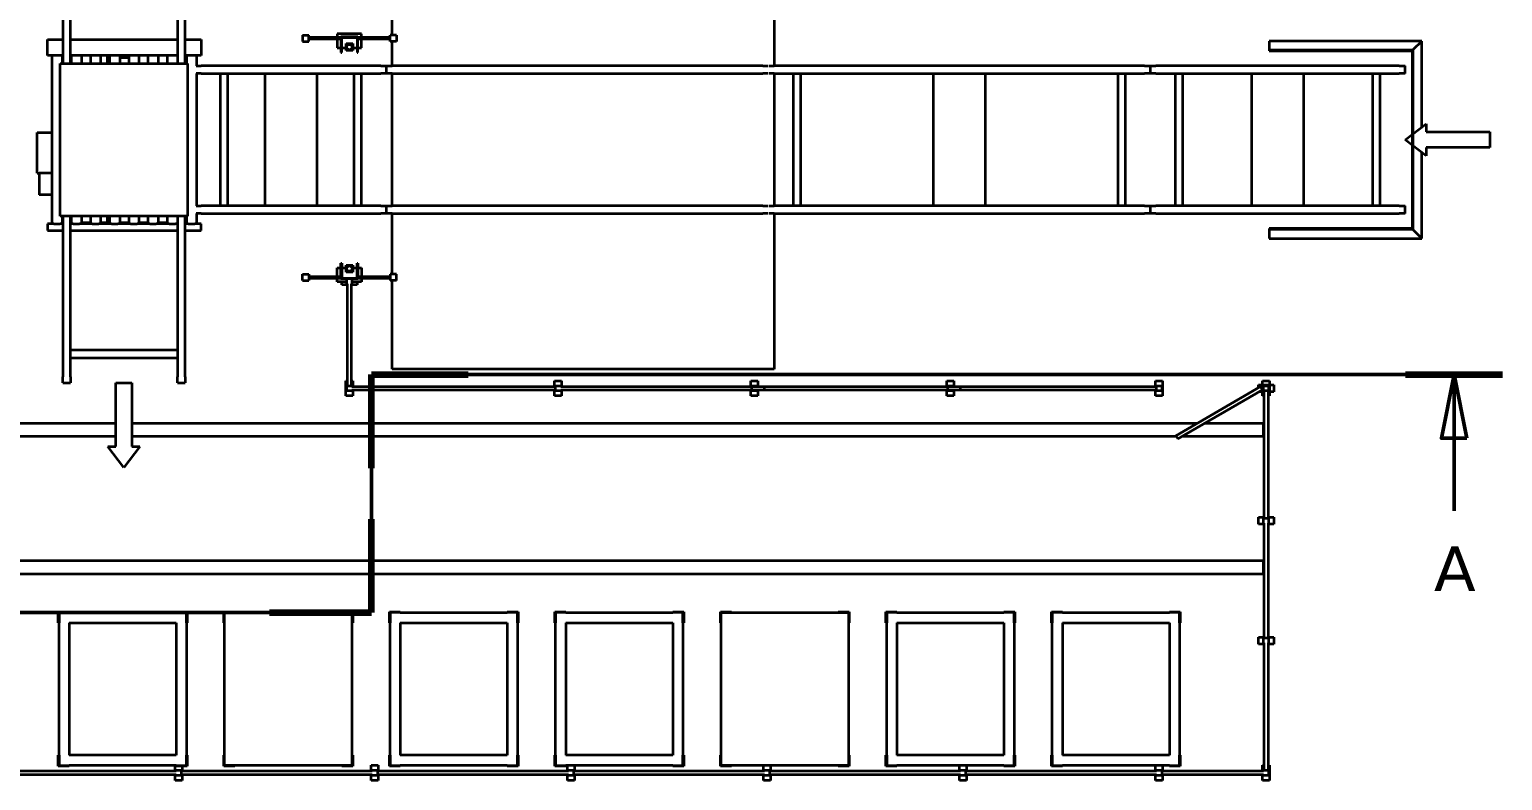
# Model space of a CAD drawing. Header units: millimetres. Extents: x 0 to 67800, y 0 to 42000.
# Drawn here: x 24944 to 36514, y 16083 to 21981 of the extents above; entities that cross this region are included whole.
import ezdxf

# ---------------------------------------------------------------- set-up
doc = ezdxf.new("R2010")
doc.units = ezdxf.units.MM
doc.header["$LTSCALE"] = 100
doc.linetypes.add('CHAIN', pattern=[0.3543, 0.2362, -0.0295, 0.0591, -0.0295])
doc.layers.add('Section Line (ISO)', color=7, linetype='CHAIN', lineweight=50)
doc.layers.add('Visible (ISO)', color=7, linetype='Continuous', lineweight=35)
doc.styles.add('Label Text (ISO)', font='verdana.ttf')

# ---------------------------------------------------------------- blocks, each defined once
blk = doc.blocks.new('2dTransSection0')
at = {"layer": 'Section Line (ISO)', "linetype": 'CHAIN', "ltscale": 32.017513}
blk.add_line((276.3, 174.02), (276.3, 192.71), dxfattribs=at)
at = {"layer": 'Section Line (ISO)', "linetype": 'Continuous', "lineweight": 100}
for p, q in [((276.3, 185.36), (276.3, 192.71)), ((276.3, 192.71), (283.9, 192.71)), ((357.53, 192.71), (365.14, 192.71)), ((276.3, 174.02), (276.3, 181.36)), ((268.3, 174.02), (276.3, 174.02))]:
    blk.add_line(p, q, dxfattribs=at)
at = {"layer": 'Section Line (ISO)', "linetype": 'CHAIN', "ltscale": 32.754803}
blk.add_line((276.3, 192.71), (365.14, 192.71), dxfattribs=at)
at = {"layer": 'Section Line (ISO)', "linetype": 'Continuous'}
for p, q in [((361.34, 192.71), (360.34, 187.71)), ((361.34, 187.71), (361.34, 192.71)), ((362.34, 187.71), (361.34, 192.71)), ((360.34, 187.71), (362.34, 187.71)), ((361.34, 182.01), (361.34, 187.71))]:
    blk.add_line(p, q, dxfattribs=at)
at = {"layer": 'Section Line (ISO)', "linetype": 'CHAIN', "ltscale": 33.86763}
blk.add_line((112.31, 174.02), (276.3, 174.02), dxfattribs=at)
at = {"layer": 'Section Line (ISO)', "linetype": 'Continuous', "flags": 128}
blk.add_lwpolyline([(362.34, 187.71), (361.34, 192.71), (360.34, 187.71), (362.34, 187.71)], dxfattribs=at)
at = {"layer": 'Section Line (ISO)'}
blk.add_solid([(362.34, 187.71), (361.34, 192.71), (360.34, 187.71), (362.34, 187.71)], dxfattribs=at)
at = {"layer": 'Section Line (ISO)', "insert": (359.75, 175.71), "char_height": 3.5, "attachment_point": 7, "style": 'Label Text (ISO)'}
blk.add_mtext('A', dxfattribs=at)

msp = doc.modelspace()

# ---------------------------------------------------------------- linework, layer by layer
at = {"layer": 'Visible (ISO)'}
for p, q in [((30792, 22919), (30792, 21695)), ((27792, 21936), (27792, 22590)), ((25206, 22263), (25206, 21715)), ((25266, 21715), (25266, 22263)), ((26106, 22263), (26106, 21715)), ((26166, 21715), (26166, 22263)), ((25086, 21902), (25206, 21902)), ((25086, 21777), (25086, 21902)), ((25266, 21902), (26106, 21902)), ((26166, 21902), (26292, 21902)), ((26292, 21902), (26292, 21777)), ((27088, 21936), (27138, 21936)), ((27088, 21936), (27088, 21886)), ((27088, 21886), (27138, 21886)), ((27138, 21886), (27138, 21936)), ((27391, 21917), (27138, 21917)), ((27391, 21905), (27138, 21905)), ((27552, 21947), (27362, 21947)), ((27362, 21947), (27362, 21917)), ((27362, 21905), (27362, 21837)), ((27391, 21923), (27391, 21801)), ((27523, 21923), (27391, 21923)), ((27397, 21801), (27397, 21917)), ((27397, 21917), (27517, 21917)), ((27431, 21871), (27483, 21871)), ((27431, 21815), (27431, 21871)), ((27483, 21871), (27483, 21815)), ((27517, 21917), (27517, 21801)), ((27523, 21801), (27523, 21923)), ((27776, 21917), (27523, 21917)), ((27776, 21905), (27523, 21905)), ((27552, 21917), (27552, 21947)), ((27552, 21837), (27552, 21905)), ((27826, 21936), (27776, 21936)), ((27776, 21886), (27776, 21936)), ((27826, 21886), (27776, 21886)), ((27792, 21695), (27792, 21886)), ((27826, 21936), (27826, 21886)), ((34781, 21890), (34681, 21890)), ((34681, 21890), (34681, 21820)), ((35881, 21890), (34781, 21890)), ((35881, 21890), (35810, 21820)), ((35881, 21713), (35881, 21890)), ((25206, 21777), (25086, 21777)), ((25121, 21777), (25121, 20454)), ((25201, 21777), (25201, 21715)), ((26106, 21777), (25266, 21777)), ((25272, 21777), (25272, 21715)), ((25352, 21777), (25352, 21715)), ((25423, 21777), (25423, 21715)), ((25503, 21777), (25503, 21715)), ((25556, 21715), (25556, 21777)), ((25574, 21777), (25574, 21715)), ((25654, 21777), (25654, 21715)), ((25654, 21762), (25724, 21762)), ((25718, 21762), (25718, 21777)), ((25724, 21777), (25724, 21715)), ((25804, 21777), (25804, 21715)), ((25875, 21777), (25875, 21715)), ((25955, 21777), (25955, 21715)), ((26026, 21777), (26026, 21715)), ((26292, 21777), (26166, 21777)), ((26177, 21777), (26177, 21715)), ((26257, 21777), (26257, 21695)), ((27362, 21837), (27391, 21837)), ((27391, 21801), (27397, 21801)), ((27397, 21837), (27431, 21837)), ((27483, 21815), (27431, 21815)), ((27483, 21837), (27517, 21837)), ((27517, 21801), (27523, 21801)), ((27523, 21837), (27552, 21837)), ((34681, 21820), (35810, 21820)), ((34681, 21820), (34681, 21813)), ((34681, 21813), (35803, 21813)), ((35803, 21813), (35803, 20418)), ((35810, 21820), (35810, 20411)), ((25186, 20515), (25186, 21715)), ((25186, 21715), (26186, 21715)), ((26186, 21715), (26186, 20515)), ((26253, 21695), (26292, 21695)), ((26292, 21635), (26253, 21635)), ((26257, 21635), (26257, 20595)), ((27703, 21695), (26292, 21695)), ((26292, 21635), (27703, 21635)), ((26443, 21635), (26443, 20595)), ((26503, 20595), (26503, 21635)), ((26793, 21635), (26793, 20595)), ((27203, 20595), (27203, 21635)), ((27493, 21635), (27493, 20595)), ((27553, 20595), (27553, 21635)), ((27703, 21695), (27748, 21695)), ((27748, 21635), (27703, 21635)), ((27748, 21635), (27748, 21695)), ((27748, 21695), (27792, 21695)), ((27748, 21635), (27748, 21695)), ((27792, 21635), (27748, 21635)), ((30703, 21695), (27792, 21695)), ((27792, 20595), (27792, 21635)), ((27792, 21635), (30703, 21635)), ((30703, 21695), (30743, 21695)), ((30743, 21635), (30703, 21635)), ((30752, 21695), (30792, 21695)), ((30792, 21635), (30752, 21635)), ((33703, 21695), (30792, 21695)), ((30792, 21635), (30792, 20595)), ((30792, 21635), (33703, 21635)), ((30943, 21635), (30943, 20595)), ((31003, 20595), (31003, 21635)), ((32043, 21635), (32043, 20595)), ((32453, 20595), (32453, 21635)), ((33493, 21635), (33493, 20595)), ((33553, 20595), (33553, 21635)), ((33703, 21695), (33748, 21695)), ((33748, 21635), (33703, 21635)), ((33748, 21635), (33748, 21695)), ((33748, 21695), (33792, 21695)), ((33748, 21635), (33748, 21695)), ((33792, 21635), (33748, 21635)), ((35703, 21695), (33792, 21695)), ((33792, 21635), (35703, 21635)), ((33943, 21635), (33943, 20595)), ((34003, 20595), (34003, 21635)), ((34543, 21635), (34543, 20595)), ((34953, 20595), (34953, 21635)), ((35493, 21635), (35493, 20595)), ((35553, 20595), (35553, 21635)), ((35703, 21695), (35748, 21695)), ((35748, 21635), (35703, 21635)), ((35748, 21635), (35748, 21695)), ((35881, 21215), (35881, 21713)), ((35748, 21115), (35914, 21240)), ((35914, 21240), (35914, 21178)), ((35914, 21178), (36414, 21178)), ((36414, 21178), (36414, 21053)), ((25006, 21172), (25121, 21172)), ((25006, 20853), (25006, 21172)), ((35914, 20990), (35748, 21115)), ((35881, 20518), (35881, 21015)), ((36414, 21053), (35914, 21053)), ((35914, 21053), (35914, 20990)), ((25006, 20853), (25021, 20853)), ((25121, 20853), (25021, 20853)), ((25021, 20853), (25021, 20682)), ((25121, 20682), (25021, 20682)), ((26253, 20595), (26292, 20595)), ((27703, 20595), (26292, 20595)), ((27703, 20595), (27748, 20595)), ((27748, 20535), (27748, 20595)), ((27748, 20595), (27792, 20595)), ((27748, 20535), (27748, 20595)), ((30703, 20595), (27792, 20595)), ((30703, 20595), (30743, 20595)), ((30752, 20595), (30792, 20595)), ((33703, 20595), (30792, 20595)), ((33703, 20595), (33748, 20595)), ((33748, 20535), (33748, 20595)), ((33748, 20595), (33792, 20595)), ((33748, 20535), (33748, 20595)), ((35703, 20595), (33792, 20595)), ((35703, 20595), (35748, 20595)), ((35748, 20535), (35748, 20595)), ((26186, 20515), (25186, 20515)), ((25201, 20515), (25201, 20454)), ((25206, 20515), (25206, 19252)), ((25266, 19252), (25266, 20515)), ((25272, 20515), (25272, 20454)), ((25352, 20515), (25352, 20454)), ((25423, 20515), (25423, 20454)), ((25503, 20515), (25503, 20454)), ((25556, 20462), (25556, 20515)), ((25574, 20515), (25574, 20454)), ((25654, 20515), (25654, 20454)), ((25724, 20515), (25724, 20454)), ((25804, 20515), (25804, 20454)), ((25875, 20515), (25875, 20454)), ((25955, 20515), (25955, 20454)), ((26026, 20515), (26026, 20454)), ((26106, 20515), (26106, 19252)), ((26166, 19252), (26166, 20515)), ((26177, 20515), (26177, 20454)), ((26292, 20535), (26253, 20535)), ((26257, 20535), (26257, 20454)), ((26292, 20535), (27703, 20535)), ((27748, 20535), (27703, 20535)), ((27792, 20535), (27748, 20535)), ((27792, 20060), (27792, 20535)), ((27792, 20535), (30703, 20535)), ((30743, 20535), (30703, 20535)), ((30792, 20535), (30752, 20535)), ((30792, 20535), (30792, 19313)), ((30792, 20535), (33703, 20535)), ((33748, 20535), (33703, 20535)), ((33792, 20535), (33748, 20535)), ((33792, 20535), (35703, 20535)), ((35748, 20535), (35703, 20535)), ((35881, 20340), (35881, 20518)), ((25136, 20454), (25086, 20454)), ((25086, 20454), (25086, 20402)), ((25086, 20402), (25206, 20402)), ((25136, 20454), (25186, 20454)), ((25206, 20454), (25186, 20454)), ((25272, 20462), (25266, 20462)), ((25287, 20454), (25266, 20454)), ((25266, 20402), (26106, 20402)), ((25287, 20454), (25337, 20454)), ((25438, 20454), (25337, 20454)), ((25423, 20462), (25352, 20462)), ((25438, 20454), (25488, 20454)), ((25588, 20454), (25488, 20454)), ((25574, 20462), (25503, 20462)), ((25588, 20454), (25639, 20454)), ((25739, 20454), (25639, 20454)), ((25724, 20462), (25654, 20462)), ((25739, 20454), (25790, 20454)), ((25890, 20454), (25790, 20454)), ((25875, 20462), (25804, 20462)), ((25890, 20454), (25940, 20454)), ((26041, 20454), (25940, 20454)), ((26026, 20462), (25955, 20462)), ((26041, 20454), (26091, 20454)), ((26106, 20454), (26091, 20454)), ((26192, 20454), (26166, 20454)), ((26166, 20402), (26292, 20402)), ((26192, 20454), (26242, 20454)), ((26292, 20454), (26242, 20454)), ((26292, 20402), (26292, 20454)), ((34681, 20418), (34681, 20411)), ((35803, 20418), (34681, 20418)), ((34681, 20411), (34681, 20340)), ((35810, 20411), (34681, 20411)), ((35810, 20411), (35881, 20340)), ((34681, 20340), (34781, 20340)), ((34781, 20340), (35881, 20340)), ((27391, 20023), (27391, 20145)), ((27391, 20145), (27397, 20145)), ((27397, 20145), (27397, 20029)), ((27517, 20029), (27517, 20145)), ((27517, 20145), (27523, 20145)), ((27523, 20145), (27523, 20023)), ((27088, 20060), (27138, 20060)), ((27088, 20010), (27088, 20060)), ((27138, 20060), (27138, 20010)), ((27138, 20041), (27391, 20041)), ((27138, 20029), (27391, 20029)), ((27362, 20109), (27391, 20109)), ((27362, 20041), (27362, 20109)), ((27362, 19999), (27362, 20029)), ((27523, 20023), (27391, 20023)), ((27397, 20109), (27431, 20109)), ((27397, 20029), (27517, 20029)), ((27431, 20131), (27483, 20131)), ((27431, 20075), (27431, 20131)), ((27483, 20075), (27431, 20075)), ((27437, 19983), (27437, 20023)), ((27477, 20023), (27477, 19983)), ((27483, 20131), (27483, 20075)), ((27483, 20109), (27517, 20109)), ((27523, 20109), (27552, 20109)), ((27523, 20041), (27776, 20041)), ((27523, 20029), (27776, 20029)), ((27552, 20109), (27552, 20041)), ((27552, 20029), (27552, 19999)), ((27826, 20060), (27776, 20060)), ((27776, 20060), (27776, 20010)), ((27826, 20010), (27826, 20060)), ((27088, 20010), (27138, 20010)), ((27437, 19999), (27362, 19999)), ((27397, 19975), (27397, 19999)), ((27442, 19975), (27397, 19975)), ((27442, 19983), (27437, 19983)), ((27442, 19183), (27442, 19983)), ((27472, 19983), (27472, 19183)), ((27477, 19983), (27472, 19983)), ((27517, 19975), (27472, 19975)), ((27552, 19999), (27477, 19999)), ((27517, 19999), (27517, 19975)), ((27826, 20010), (27776, 20010)), ((27792, 19313), (27792, 20010)), ((26106, 19462), (25266, 19462)), ((25266, 19402), (26106, 19402)), ((25206, 19207), (25206, 19252)), ((25206, 19207), (25266, 19207)), ((25266, 19252), (25266, 19207)), ((25623, 18707), (25623, 19207)), ((25623, 19207), (25748, 19207)), ((25748, 19207), (25748, 18707)), ((26106, 19207), (26106, 19252)), ((26106, 19207), (26166, 19207)), ((26166, 19252), (26166, 19207)), ((27429, 19103), (27429, 19223)), ((27429, 19223), (27442, 19223)), ((27472, 19223), (27484, 19223)), ((27484, 19223), (27484, 19178)), ((30792, 19313), (27792, 19313)), ((29069, 19178), (29069, 19223)), ((29069, 19223), (29124, 19223)), ((29124, 19223), (29124, 19178)), ((30609, 19178), (30609, 19223)), ((30609, 19223), (30664, 19223)), ((30664, 19223), (30664, 19178)), ((32149, 19178), (32149, 19223)), ((32149, 19223), (32204, 19223)), ((32204, 19223), (32204, 19178)), ((33789, 19223), (33844, 19223)), ((33789, 19178), (33789, 19223)), ((33844, 19223), (33844, 19103)), ((34629, 19103), (34629, 19223)), ((34629, 19223), (34684, 19223)), ((34684, 19223), (34684, 19103)), ((27484, 19103), (27429, 19103)), ((27437, 19183), (27477, 19183)), ((27437, 19143), (27437, 19183)), ((27477, 19143), (27437, 19143)), ((27442, 19183), (27472, 19183)), ((27477, 19183), (27477, 19178)), ((27477, 19178), (29077, 19178)), ((27477, 19148), (27477, 19143)), ((29077, 19148), (27477, 19148)), ((27484, 19148), (27484, 19103)), ((29069, 19103), (29069, 19148)), ((29124, 19103), (29069, 19103)), ((29077, 19183), (29117, 19183)), ((29077, 19143), (29077, 19183)), ((29077, 19148), (29077, 19178)), ((29117, 19143), (29077, 19143)), ((29117, 19183), (29117, 19178)), ((29117, 19178), (30717, 19178)), ((29117, 19148), (29117, 19143)), ((30717, 19148), (29117, 19148)), ((29124, 19148), (29124, 19103)), ((30609, 19103), (30609, 19148)), ((30664, 19103), (30609, 19103)), ((30617, 19183), (30657, 19183)), ((30617, 19143), (30617, 19183)), ((30657, 19143), (30617, 19143)), ((30657, 19183), (30657, 19178)), ((30657, 19178), (32257, 19178)), ((30657, 19148), (30657, 19143)), ((32257, 19148), (30657, 19148)), ((30664, 19148), (30664, 19103)), ((30717, 19148), (30717, 19178)), ((32149, 19103), (32149, 19148)), ((32204, 19103), (32149, 19103)), ((32157, 19183), (32197, 19183)), ((32157, 19143), (32157, 19183)), ((32197, 19143), (32157, 19143)), ((32197, 19183), (32197, 19178)), ((32197, 19178), (33797, 19178)), ((32197, 19148), (32197, 19143)), ((33797, 19148), (32197, 19148)), ((32204, 19148), (32204, 19103)), ((32257, 19148), (32257, 19178)), ((33789, 19103), (33789, 19148)), ((33844, 19103), (33789, 19103)), ((33797, 19183), (33837, 19183)), ((33797, 19143), (33797, 19183)), ((33797, 19148), (33797, 19178)), ((33837, 19143), (33797, 19143)), ((33837, 19183), (33837, 19143)), ((34614, 19176), (33948, 18791)), ((33963, 18765), (34629, 19150)), ((34597, 19166), (34597, 19190)), ((34597, 19190), (34717, 19190)), ((34642, 19135), (34604, 19135)), ((34629, 19150), (34614, 19176)), ((34642, 19103), (34629, 19103)), ((34637, 19183), (34677, 19183)), ((34637, 19143), (34637, 19183)), ((34637, 19143), (34637, 19183)), ((34637, 19183), (34677, 19183)), ((34642, 19143), (34637, 19143)), ((34677, 19143), (34637, 19143)), ((34642, 18143), (34642, 19143)), ((34672, 19143), (34672, 18143)), ((34677, 19143), (34672, 19143)), ((34717, 19135), (34672, 19135)), ((34684, 19103), (34672, 19103)), ((34677, 19183), (34677, 19143)), ((34677, 19183), (34677, 19143)), ((34717, 19190), (34717, 19135)), ((25623, 18887), (24248, 18887)), ((34115, 18887), (25748, 18887)), ((34637, 18887), (34175, 18887)), ((34637, 18787), (34637, 18887)), ((24248, 18787), (25623, 18787)), ((25748, 18787), (33950, 18787)), ((33948, 18791), (33963, 18765)), ((34001, 18787), (34637, 18787)), ((25561, 18707), (25623, 18707)), ((25686, 18541), (25561, 18707)), ((25811, 18707), (25686, 18541)), ((25748, 18707), (25811, 18707)), ((34597, 18095), (34597, 18150)), ((34597, 18150), (34642, 18150)), ((34642, 18095), (34597, 18095)), ((34637, 18143), (34677, 18143)), ((34637, 18103), (34637, 18143)), ((34642, 18103), (34637, 18103)), ((34642, 18143), (34672, 18143)), ((34642, 17203), (34642, 18103)), ((34672, 18150), (34717, 18150)), ((34672, 18103), (34672, 17203)), ((34677, 18103), (34672, 18103)), ((34717, 18095), (34672, 18095)), ((34677, 18143), (34677, 18103)), ((34717, 18150), (34717, 18095)), ((34637, 17807), (22101, 17807)), ((22101, 17707), (34637, 17707)), ((34637, 17707), (34637, 17807)), ((25171, 17322), (25171, 17408)), ((25171, 17408), (25257, 17408)), ((25177, 17402), (25177, 17322)), ((25257, 17402), (25177, 17402)), ((25257, 17408), (25257, 17402)), ((25257, 17402), (26097, 17402)), ((26097, 17402), (26097, 17408)), ((26097, 17408), (26183, 17408)), ((26177, 17402), (26097, 17402)), ((26177, 17322), (26177, 17402)), ((26183, 17408), (26183, 17322)), ((26471, 17322), (26471, 17408)), ((26471, 17408), (26557, 17408)), ((26477, 17402), (27477, 17402)), ((26477, 16202), (26477, 17402)), ((26557, 17408), (26557, 17402)), ((27397, 17402), (27397, 17408)), ((27397, 17408), (27483, 17408)), ((27477, 17402), (27477, 16202)), ((27483, 17408), (27483, 17322)), ((27771, 17322), (27771, 17408)), ((27771, 17408), (27857, 17408)), ((27777, 17402), (27777, 17322)), ((27857, 17402), (27777, 17402)), ((27857, 17408), (27857, 17402)), ((27857, 17402), (28697, 17402)), ((28697, 17402), (28697, 17408)), ((28697, 17408), (28783, 17408)), ((28777, 17402), (28697, 17402)), ((28777, 17322), (28777, 17402)), ((28783, 17408), (28783, 17322)), ((29071, 17322), (29071, 17408)), ((29071, 17408), (29157, 17408)), ((29077, 17402), (29077, 17322)), ((29157, 17402), (29077, 17402)), ((29157, 17408), (29157, 17402)), ((29157, 17402), (29997, 17402)), ((29997, 17402), (29997, 17408)), ((29997, 17408), (30083, 17408)), ((30077, 17402), (29997, 17402)), ((30077, 17322), (30077, 17402)), ((30083, 17408), (30083, 17322)), ((30371, 17322), (30371, 17408)), ((30371, 17408), (30457, 17408)), ((30377, 17402), (31377, 17402)), ((30377, 16202), (30377, 17402)), ((30457, 17408), (30457, 17402)), ((31297, 17402), (31297, 17408)), ((31297, 17408), (31383, 17408)), ((31377, 17402), (31377, 16202)), ((31383, 17408), (31383, 17322)), ((31671, 17322), (31671, 17408)), ((31671, 17408), (31757, 17408)), ((31677, 17402), (31677, 17322)), ((31757, 17402), (31677, 17402)), ((31757, 17408), (31757, 17402)), ((31757, 17402), (32597, 17402)), ((32597, 17402), (32597, 17408)), ((32597, 17408), (32683, 17408)), ((32677, 17402), (32597, 17402)), ((32677, 17322), (32677, 17402)), ((32683, 17408), (32683, 17322)), ((32971, 17322), (32971, 17408)), ((32971, 17408), (33057, 17408)), ((32977, 17402), (32977, 17322)), ((33057, 17402), (32977, 17402)), ((33057, 17408), (33057, 17402)), ((33057, 17402), (33897, 17402)), ((33897, 17402), (33897, 17408)), ((33897, 17408), (33983, 17408)), ((33977, 17402), (33897, 17402)), ((33977, 17322), (33977, 17402)), ((33983, 17408), (33983, 17322)), ((25177, 17322), (25171, 17322)), ((25177, 16282), (25177, 17322)), ((25257, 17322), (25257, 16282)), ((25257, 17322), (26097, 17322)), ((26097, 17322), (26097, 16282)), ((26183, 17322), (26177, 17322)), ((26177, 17322), (26177, 16282)), ((26477, 17322), (26471, 17322)), ((27483, 17322), (27477, 17322)), ((27777, 17322), (27771, 17322)), ((27777, 16282), (27777, 17322)), ((27857, 17322), (27857, 16282)), ((27857, 17322), (28697, 17322)), ((28697, 17322), (28697, 16282)), ((28783, 17322), (28777, 17322)), ((28777, 17322), (28777, 16282)), ((29077, 17322), (29071, 17322)), ((29077, 16282), (29077, 17322)), ((29157, 17322), (29157, 16282)), ((29157, 17322), (29997, 17322)), ((29997, 17322), (29997, 16282)), ((30083, 17322), (30077, 17322)), ((30077, 17322), (30077, 16282)), ((30377, 17322), (30371, 17322)), ((31383, 17322), (31377, 17322)), ((31677, 17322), (31671, 17322)), ((31677, 16282), (31677, 17322)), ((31757, 17322), (31757, 16282)), ((31757, 17322), (32597, 17322)), ((32597, 17322), (32597, 16282)), ((32683, 17322), (32677, 17322)), ((32677, 17322), (32677, 16282)), ((32977, 17322), (32971, 17322)), ((32977, 16282), (32977, 17322)), ((33057, 17322), (33057, 16282)), ((33057, 17322), (33897, 17322)), ((33897, 17322), (33897, 16282)), ((33983, 17322), (33977, 17322)), ((33977, 17322), (33977, 16282)), ((34597, 17155), (34597, 17210)), ((34597, 17210), (34642, 17210)), ((34642, 17155), (34597, 17155)), ((34637, 17203), (34677, 17203)), ((34637, 17163), (34637, 17203)), ((34642, 17163), (34637, 17163)), ((34642, 17203), (34672, 17203)), ((34642, 16163), (34642, 17163)), ((34672, 17210), (34717, 17210)), ((34672, 17163), (34672, 16163)), ((34677, 17163), (34672, 17163)), ((34717, 17155), (34672, 17155)), ((34677, 17203), (34677, 17163)), ((34717, 17210), (34717, 17155)), ((25171, 16196), (25171, 16282)), ((25171, 16282), (25177, 16282)), ((25177, 16282), (25177, 16202)), ((25177, 16202), (25257, 16202)), ((26097, 16282), (25257, 16282)), ((25257, 16202), (25257, 16196)), ((26097, 16202), (25257, 16202)), ((26089, 16158), (26089, 16202)), ((26097, 16196), (26097, 16202)), ((26097, 16202), (26177, 16202)), ((26177, 16202), (26177, 16282)), ((26177, 16282), (26183, 16282)), ((26183, 16282), (26183, 16196)), ((26471, 16196), (26471, 16282)), ((26471, 16282), (26477, 16282)), ((27477, 16202), (26477, 16202)), ((26557, 16202), (26557, 16196)), ((27397, 16196), (27397, 16202)), ((27477, 16282), (27483, 16282)), ((27483, 16282), (27483, 16196)), ((27629, 16158), (27629, 16203)), ((27629, 16203), (27684, 16203)), ((27684, 16203), (27684, 16158)), ((27771, 16196), (27771, 16282)), ((27771, 16282), (27777, 16282)), ((27777, 16282), (27777, 16202)), ((27777, 16202), (27857, 16202)), ((28697, 16282), (27857, 16282)), ((27857, 16202), (27857, 16196)), ((28697, 16202), (27857, 16202)), ((28697, 16196), (28697, 16202)), ((28697, 16202), (28777, 16202)), ((28777, 16202), (28777, 16282)), ((28777, 16282), (28783, 16282)), ((28783, 16282), (28783, 16196)), ((29071, 16196), (29071, 16282)), ((29071, 16282), (29077, 16282)), ((29077, 16282), (29077, 16202)), ((29077, 16202), (29157, 16202)), ((29997, 16282), (29157, 16282)), ((29157, 16202), (29157, 16196)), ((29997, 16202), (29157, 16202)), ((29169, 16158), (29169, 16202)), ((29224, 16202), (29224, 16158)), ((29997, 16196), (29997, 16202)), ((29997, 16202), (30077, 16202)), ((30077, 16202), (30077, 16282)), ((30077, 16282), (30083, 16282)), ((30083, 16282), (30083, 16196)), ((30371, 16196), (30371, 16282)), ((30371, 16282), (30377, 16282)), ((31377, 16202), (30377, 16202)), ((30457, 16202), (30457, 16196)), ((30709, 16158), (30709, 16202)), ((30764, 16202), (30764, 16158)), ((31297, 16196), (31297, 16202)), ((31377, 16282), (31383, 16282)), ((31383, 16282), (31383, 16196)), ((31671, 16196), (31671, 16282)), ((31671, 16282), (31677, 16282)), ((31677, 16282), (31677, 16202)), ((31677, 16202), (31757, 16202)), ((32597, 16282), (31757, 16282)), ((31757, 16202), (31757, 16196)), ((32597, 16202), (31757, 16202)), ((32249, 16158), (32249, 16202)), ((32304, 16202), (32304, 16158)), ((32597, 16196), (32597, 16202)), ((32597, 16202), (32677, 16202)), ((32677, 16202), (32677, 16282)), ((32677, 16282), (32683, 16282)), ((32683, 16282), (32683, 16196)), ((32971, 16196), (32971, 16282)), ((32971, 16282), (32977, 16282)), ((32977, 16282), (32977, 16202)), ((32977, 16202), (33057, 16202)), ((33897, 16282), (33057, 16282)), ((33057, 16202), (33057, 16196)), ((33897, 16202), (33057, 16202)), ((33789, 16158), (33789, 16202)), ((33844, 16202), (33844, 16158)), ((33897, 16196), (33897, 16202)), ((33897, 16202), (33977, 16202)), ((33977, 16202), (33977, 16282)), ((33977, 16282), (33983, 16282)), ((33983, 16282), (33983, 16196)), ((34629, 16158), (34629, 16203)), ((34629, 16203), (34642, 16203)), ((34672, 16203), (34684, 16203)), ((34684, 16203), (34684, 16083)), ((24597, 16158), (26097, 16158)), ((26097, 16128), (24597, 16128)), ((25257, 16196), (25171, 16196)), ((26089, 16083), (26089, 16128)), ((26144, 16083), (26089, 16083)), ((26183, 16196), (26097, 16196)), ((26097, 16163), (26137, 16163)), ((26097, 16158), (26097, 16163)), ((26097, 16123), (26097, 16128)), ((26137, 16123), (26097, 16123)), ((26137, 16163), (26137, 16123)), ((26137, 16158), (26137, 16128)), ((26137, 16158), (27637, 16158)), ((27637, 16128), (26137, 16128)), ((26144, 16196), (26144, 16158)), ((26144, 16128), (26144, 16083)), ((26557, 16196), (26471, 16196)), ((27483, 16196), (27397, 16196)), ((27629, 16083), (27629, 16128)), ((27684, 16083), (27629, 16083)), ((27637, 16163), (27677, 16163)), ((27637, 16158), (27637, 16163)), ((27637, 16123), (27637, 16128)), ((27677, 16123), (27637, 16123)), ((27677, 16163), (27677, 16123)), ((27677, 16158), (27677, 16128)), ((27677, 16158), (29177, 16158)), ((29177, 16128), (27677, 16128)), ((27684, 16128), (27684, 16083)), ((27857, 16196), (27771, 16196)), ((28783, 16196), (28697, 16196)), ((29157, 16196), (29071, 16196)), ((29169, 16083), (29169, 16128)), ((29224, 16083), (29169, 16083)), ((29177, 16163), (29217, 16163)), ((29177, 16158), (29177, 16163)), ((29177, 16123), (29177, 16128)), ((29217, 16123), (29177, 16123)), ((29217, 16163), (29217, 16123)), ((29217, 16158), (29217, 16128)), ((29217, 16158), (30717, 16158)), ((30717, 16128), (29217, 16128)), ((29224, 16128), (29224, 16083)), ((30083, 16196), (29997, 16196)), ((30457, 16196), (30371, 16196)), ((30709, 16083), (30709, 16128)), ((30764, 16083), (30709, 16083)), ((30717, 16163), (30757, 16163)), ((30717, 16158), (30717, 16163)), ((30717, 16123), (30717, 16128)), ((30757, 16123), (30717, 16123)), ((30757, 16163), (30757, 16123)), ((30757, 16158), (30757, 16128)), ((30757, 16158), (32257, 16158)), ((32257, 16128), (30757, 16128)), ((30764, 16128), (30764, 16083)), ((31383, 16196), (31297, 16196)), ((31757, 16196), (31671, 16196)), ((32249, 16083), (32249, 16128)), ((32304, 16083), (32249, 16083)), ((32257, 16163), (32297, 16163)), ((32257, 16158), (32257, 16163)), ((32257, 16123), (32257, 16128)), ((32297, 16123), (32257, 16123)), ((32297, 16163), (32297, 16123)), ((32297, 16158), (32297, 16128)), ((32297, 16158), (33797, 16158)), ((33797, 16128), (32297, 16128)), ((32304, 16128), (32304, 16083)), ((32683, 16196), (32597, 16196)), ((33057, 16196), (32971, 16196)), ((33789, 16083), (33789, 16128)), ((33844, 16083), (33789, 16083)), ((33797, 16163), (33837, 16163)), ((33797, 16158), (33797, 16163)), ((33797, 16123), (33797, 16128)), ((33837, 16123), (33797, 16123)), ((33837, 16163), (33837, 16123)), ((33837, 16158), (33837, 16128)), ((33837, 16158), (34637, 16158)), ((34637, 16128), (33837, 16128)), ((33844, 16128), (33844, 16083)), ((33983, 16196), (33897, 16196)), ((34629, 16083), (34629, 16128)), ((34684, 16083), (34629, 16083)), ((34637, 16163), (34677, 16163)), ((34637, 16158), (34637, 16163)), ((34637, 16123), (34637, 16128)), ((34677, 16123), (34637, 16123)), ((34642, 16163), (34672, 16163)), ((34677, 16163), (34677, 16123))]:
    msp.add_line(p, q, dxfattribs=at)
for centre in [(27457, 21843), (27457, 20103)]:
    msp.add_circle(centre, 21, dxfattribs=at)

# ---------------------------------------------------------------- block references
at = {"layer": 'Section Line (ISO)', "xscale": 100, "yscale": 100, "zscale": 100}
msp.add_blockref('2dTransSection0', (0, 0), dxfattribs=at)

doc.saveas('drawing.dxf')
